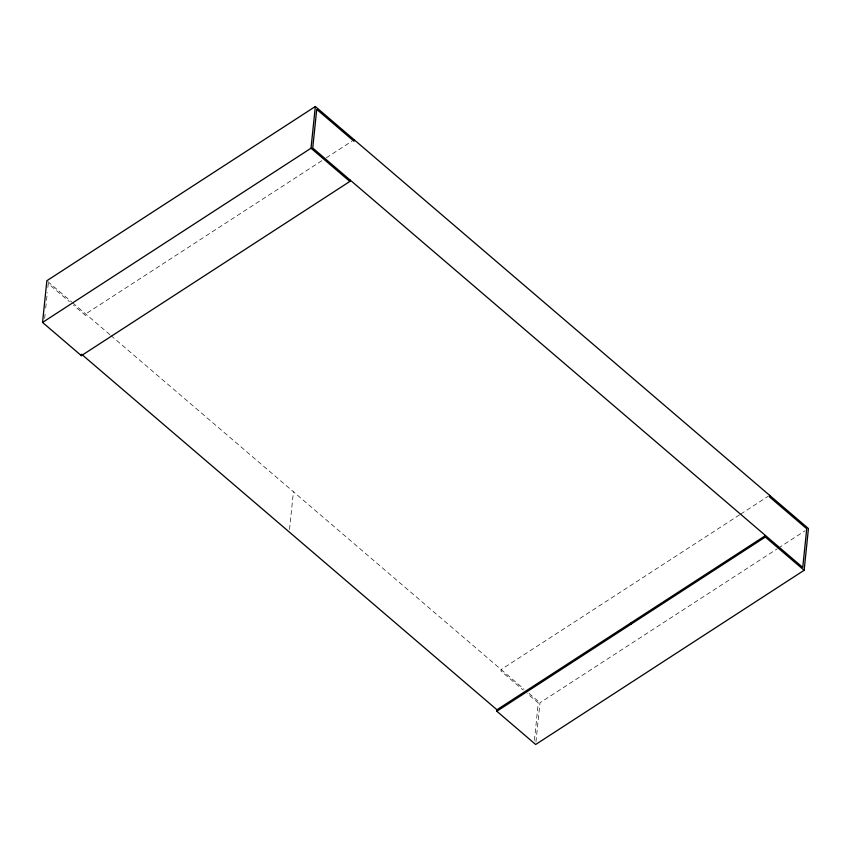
<?xml version="1.0" encoding="UTF-8"?>
<svg xmlns="http://www.w3.org/2000/svg" width="851" height="851" viewBox="0 0 851 851"><rect width="100%" height="100%" fill="white"/><g stroke="black" fill="none" stroke-linecap="round" stroke-linejoin="round"><path stroke-width="0.64" stroke-dasharray="4.25 3.19" d="M44.656 318.37L45.188 313.221M45.72 308.062L46.39 301.616M46.528 300.329L47.326 292.595M47.858 287.436L48.252 283.574L69.41 301.68M289.531 529.418L293.425 491.75M534.407 740.349L538.268 702.969L527.184 693.48M535.939 741.881L539.981 702.777L777.261 548.81M321.848 160.711L85.685 313.955L85.536 315.476L73.441 305.126M326.305 157.818L351.931 141.192M739.54 514.855L501.154 669.546L500.994 671.067L523.163 690.033M740.657 514.132L768.506 496.059M778.367 548.087L805.11 530.737M47.858 281.575L71.75 302.031M72.75 302.882L109.885 334.666M110.896 335.539L524.046 689.15M529.024 693.405L539.981 702.777"/><path stroke-width="1.28" d="M350.006 179.933L349.846 181.454L81.377 355.665L42.55 322.433L46.858 280.724L315.327 106.513L808.45 528.567L804.142 570.276L535.673 744.487L496.846 711.255L496.995 709.734L765.464 535.598M81.377 355.665L81.526 354.218L496.995 709.808M42.55 322.433L311.019 148.223L315.327 106.513M354.154 139.745L354.005 141.266L316.732 109.364L312.732 148.031L802.748 567.426L806.737 528.758L769.464 496.856L769.623 495.335M631.08 624.145L631.229 622.709M496.846 711.255L765.315 537.045L765.464 535.524M311.019 148.223L349.846 181.454M765.315 537.045L804.142 570.276"/></g></svg>
